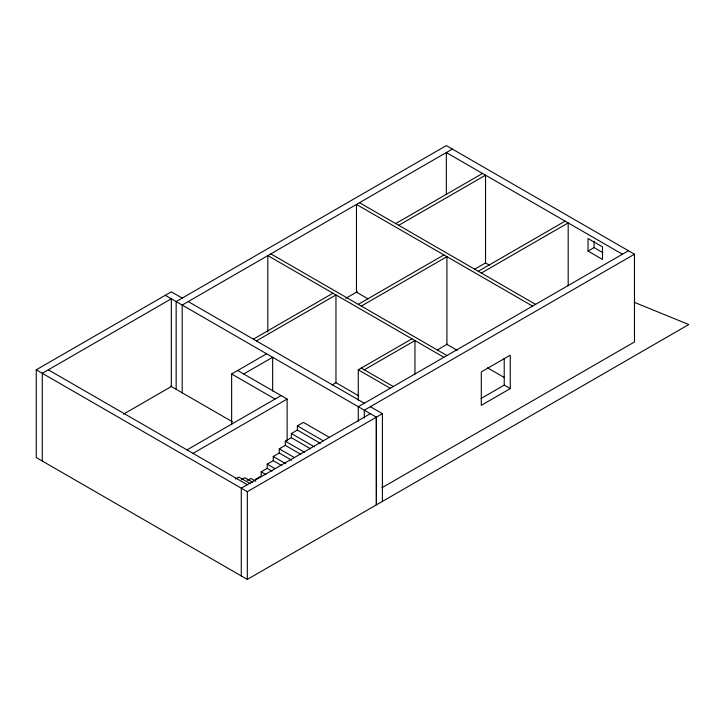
<?xml version="1.0" encoding="UTF-8"?>
<svg xmlns="http://www.w3.org/2000/svg" width="725" height="725" viewBox="0 0 725 725"><rect width="100%" height="100%" fill="white"/><g stroke="black" fill="none" stroke-linecap="round" stroke-linejoin="round"><path stroke-width="1.09" d="M634.275 302.307L688.75 324.546L247.316 579.411L36.25 457.548L36.25 369.813L171.336 291.822L182.192 298.093M452.355 149.069L182.192 305.053L182.192 392.787M395.669 223.581L482.506 173.447M398.687 225.321L485.523 175.187L485.523 262.921L474.793 269.12M123.431 414.183L171.336 386.525L171.336 298.782L42.277 373.293L42.277 461.037M253.351 339.173L332.947 293.217M256.36 340.913L335.965 294.957L335.965 382.691L332.086 384.939M345.762 298.347L357.407 291.631M231.637 424.605L231.637 373.991L266.619 353.791M358.277 304.355L443.908 254.919M243.7 373.991L272.645 357.28L272.645 391.02M361.295 306.095L446.926 256.659L446.926 344.393L437.193 350.012M478.282 271.277L565.128 221.143M481.346 273.044L568.183 222.91L568.183 285.904M187.014 449.89L281.092 395.578M193.04 453.37L287.118 399.058L287.118 440.673M358.277 400.182L358.277 369.813L411.954 338.82M364.312 369.813L414.963 340.569L414.963 374.308M588.038 251.086L602.511 259.441L602.511 246.908L588.038 238.552L588.038 251.086L594.074 247.606L602.756 252.617M320.423 443.356L297.368 430.043L297.368 425.865L303.403 422.385L329.331 437.356M310.545 448.793L291.341 437.701L291.341 433.523L297.368 430.043M300.676 454.24L285.306 445.368L285.306 441.19L291.341 437.701M291.767 460.23L279.279 453.025L279.279 448.847L285.306 445.368M628.448 250.741L358.277 406.716L358.277 421.343M281.889 465.677L273.252 460.683L273.252 456.505L279.279 453.025M235.426 479.035L238.878 477.05L250.397 483.702M255.155 479.488L261.19 475.999L261.19 471.821L267.217 468.341L267.217 464.163L273.252 460.683M241.461 479.733L244.905 477.748L252.59 482.179M381.93 487.762L634.475 341.955L634.475 254.221L364.312 410.196L364.312 418.071M247.488 480.43L250.932 478.437L255.735 481.21M370.276 413.712L241.289 488.188L241.289 575.931M36.25 369.813L247.316 491.668L382.401 413.676L382.401 501.419M481.056 398.505L504.219 385.129L510.246 388.609L510.246 355.187L481.3 371.898L481.3 405.329L510.246 388.609M634.475 254.221L446.328 145.589L176.157 301.573L176.157 389.307M622.412 254.221L446.328 152.558L446.328 194.173M485.451 262.885L489.402 265.169M359.482 202.692L535.576 304.355M532.558 306.095L356.473 204.432L356.473 292.175L368.209 298.945M446.473 344.13L457.23 350.347M487.562 367.856L504.419 377.589M270.833 253.868L446.926 355.54M443.908 357.28L267.824 255.608L267.824 332.104M361.295 368.073L393.258 386.525M358.277 369.813L390.24 388.265M335.322 382.32L358.803 395.877M188.219 301.573L364.312 403.236M370.339 406.716L382.401 413.676M165.3 295.302L376.366 417.165L376.366 504.899L376.311 417.192M237.673 370.511L287.118 399.058M231.637 373.991L275.056 399.058M297.368 425.865L323.305 440.836M291.341 433.523L314.387 446.836M285.306 441.19L304.518 452.273M170.728 386.18L232.507 421.841M279.279 448.847L294.649 457.72M273.252 456.505L285.732 463.71M267.217 464.163L274.902 468.604M267.217 468.341L272.02 471.114M261.19 471.821L265.993 474.594M48.312 369.813L247.316 484.708M594.074 241.334L594.074 247.606M504.219 358.395L504.219 385.129M247.316 491.668L247.316 579.411"/></g></svg>
